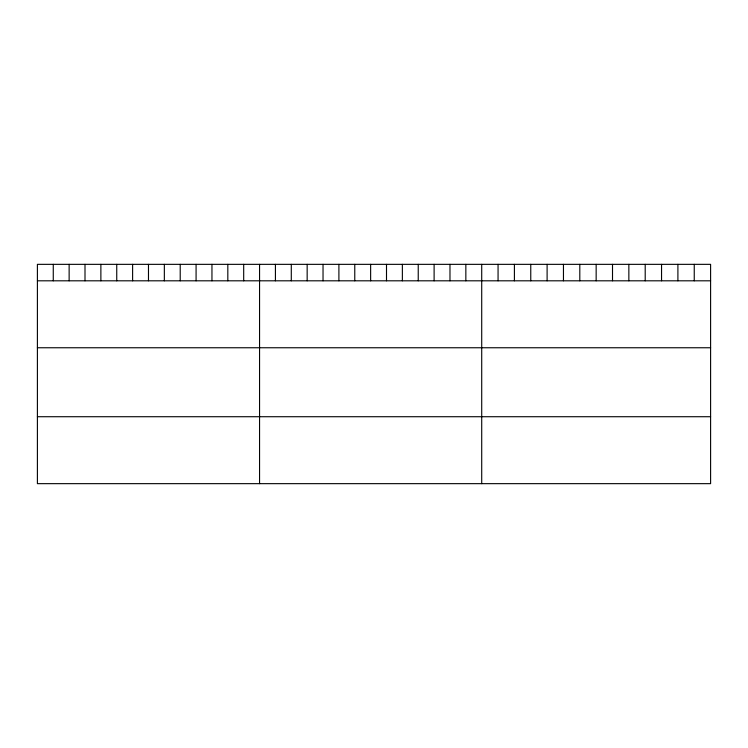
<?xml version="1.0" encoding="UTF-8"?>
<svg xmlns="http://www.w3.org/2000/svg" width="748" height="748" viewBox="0 0 748 748"><rect width="100%" height="100%" fill="white"/><g stroke="black" fill="none" stroke-linecap="round" stroke-linejoin="round"><path stroke-width="1.12" d="M710.6 280.809L710.6 483.657L37.4 483.657L37.4 264.343L710.6 264.343L710.6 280.809L37.4 280.809M37.4 347.755L710.6 347.755M37.4 416.72L710.6 416.72M694.247 264.343L694.247 280.809M677.903 264.343L677.903 280.809M661.55 264.343L661.55 280.809M645.206 264.343L645.206 280.809M628.853 264.343L628.853 280.809M612.509 264.343L612.509 280.809M596.156 264.343L596.156 280.809M579.803 264.343L579.803 280.809M563.459 264.343L563.459 280.809M547.106 264.343L547.106 280.809M530.762 264.343L530.762 280.809M514.409 264.343L514.409 280.809M498.065 264.343L498.065 280.809M481.712 264.343L481.712 483.657M465.845 264.343L465.845 280.809M449.978 264.343L449.978 280.809M434.111 264.343L434.111 280.809M418.235 264.343L418.235 280.809M402.368 264.343L402.368 280.809M386.501 264.343L386.501 280.809M370.634 264.343L370.634 280.809M354.767 264.343L354.767 280.809M338.9 264.343L338.9 280.809M323.033 264.343L323.033 280.809M307.157 264.343L307.157 280.809M291.29 264.343L291.29 280.809M275.423 264.343L275.423 280.809M259.556 264.343L259.556 483.657M243.689 264.343L243.689 280.809M227.822 264.343L227.822 280.809M211.955 264.343L211.955 280.809M196.079 264.343L196.079 280.809M180.212 264.343L180.212 280.809M164.345 264.343L164.345 280.809M148.478 264.343L148.478 280.809M132.611 264.343L132.611 280.809M116.744 264.343L116.744 280.809M100.877 264.343L100.877 280.809M85.001 264.343L85.001 280.809M69.134 264.343L69.134 280.809M53.267 264.343L53.267 280.809"/></g></svg>
